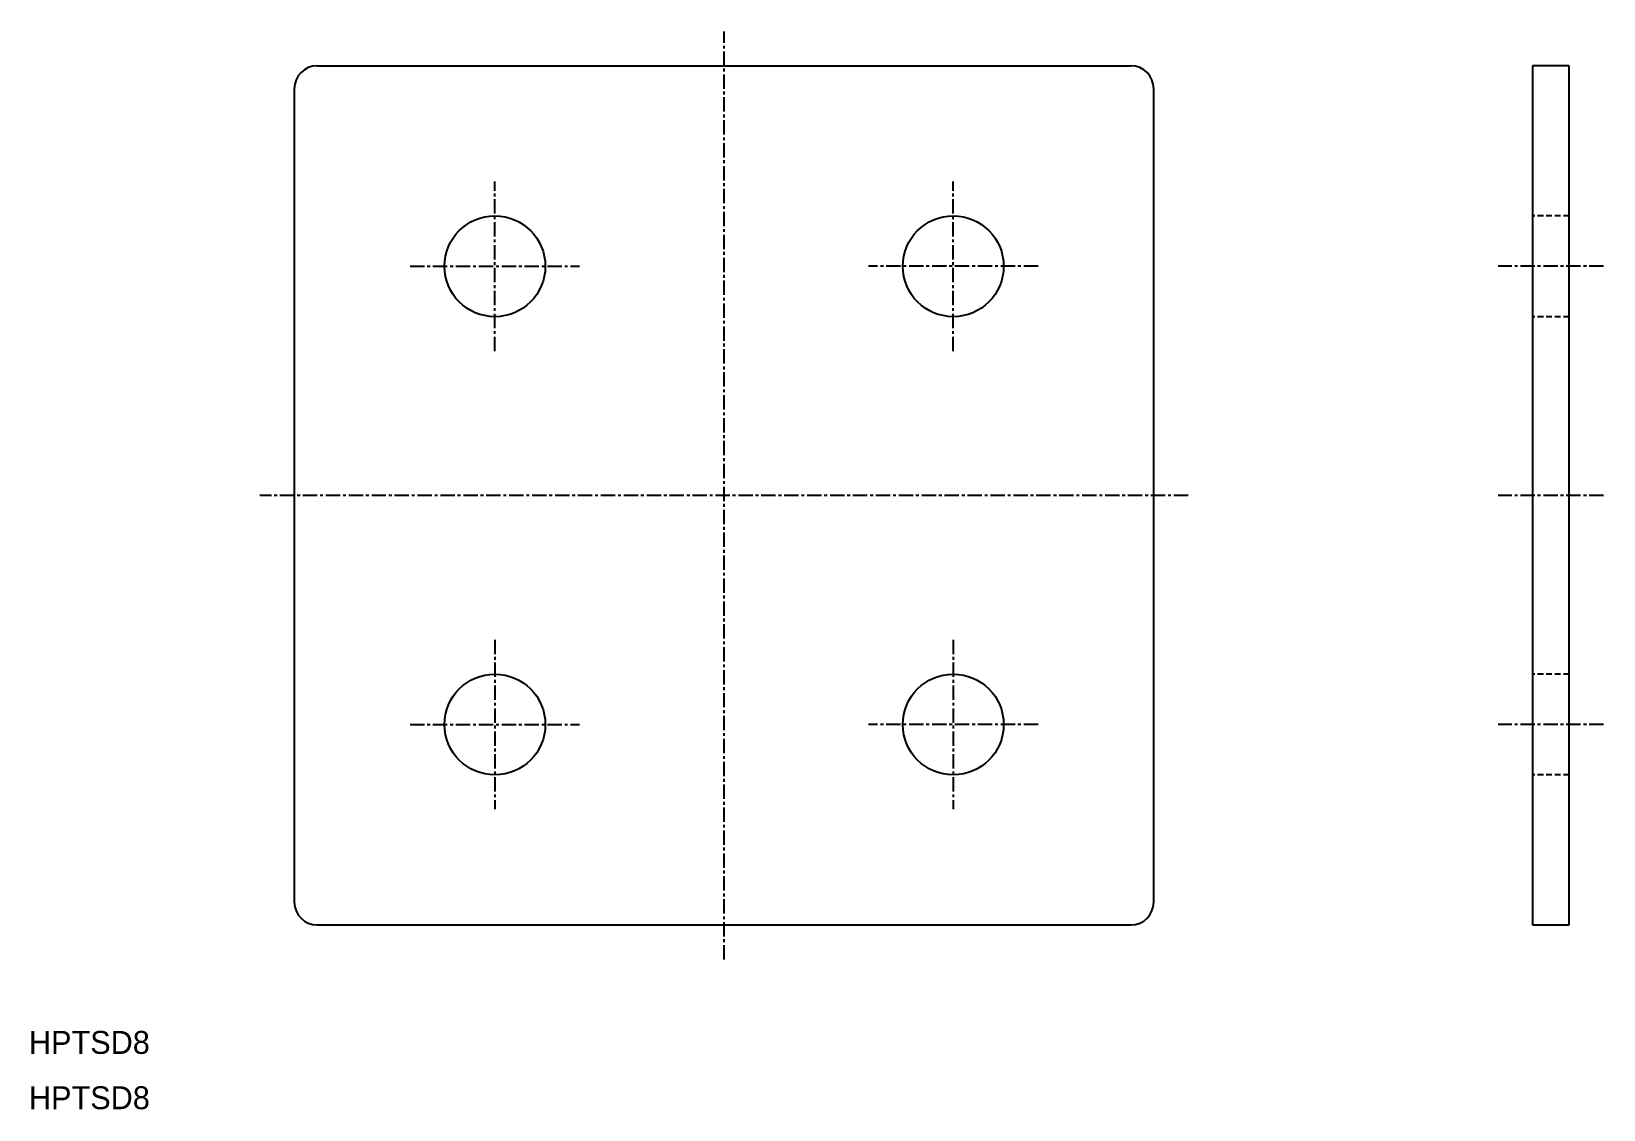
# Model space of a CAD drawing. Extents: x -20 to 117, y 5 to 99.
import ezdxf

# ---------------------------------------------------------------- set-up
doc = ezdxf.new("R2010")
doc.units = 0
doc.linetypes.add('CENTER', pattern=[2, 1.25, -0.25, 0.25, -0.25])
doc.linetypes.add('DASHED', pattern=[0.75, 0.5, -0.25])
doc.layers.get('0').update_dxf_attribs({"linetype": 'CONTINUOUS'})
doc.layers.add('CENTER', color=1, linetype='CENTER')

msp = doc.modelspace()

# ---------------------------------------------------------------- linework, layer by layer
at = {"color": 7, "linetype": 'CONTINUOUS'}
for p, q in [((5, 96.25), (76, 96.25)), ((111.05, 96.25), (111.05, 21.25)), ((114.25, 96.25), (111.05, 96.25)), ((114.25, 21.25), (114.25, 96.25)), ((3, 94.25), (3, 23.25)), ((78, 23.25), (78, 94.25)), ((5, 21.25), (76, 21.25)), ((111.05, 21.25), (114.25, 21.25))]:
    msp.add_line(p, q, dxfattribs=at)
at = {"color": 3, "linetype": 'DASHED'}
for p, q in [((114.25, 83.15), (111.05, 83.15)), ((114.25, 74.35), (111.05, 74.35)), ((114.25, 43.15), (111.05, 43.15)), ((114.25, 34.35), (111.05, 34.35))]:
    msp.add_line(p, q, dxfattribs=at)
at = {"color": 7, "linetype": 'CONTINUOUS'}
for centre in [(20.5, 78.75), (60.5, 78.75), (20.5, 38.75), (60.5, 38.75)]:
    msp.add_circle(centre, 4.4, dxfattribs=at)
for centre, start, end in [((5, 94.25), 90, 180), ((76, 94.25), 0, 90), ((5, 23.25), 180, 270), ((76, 23.25), 270, 0)]:
    msp.add_arc(centre, 2, start, end, dxfattribs=at)
at = {"layer": 'CENTER', "color": 1, "linetype": 'CENTER'}
for p, q in [((40.5, 18.25), (40.5, 99.25)), ((20.5, 71.35), (20.5, 86.15)), ((60.5, 71.35), (60.5, 86.15)), ((13.1, 78.75), (27.9, 78.75)), ((67.9, 78.75), (53.1, 78.75)), ((117.25, 78.75), (108.05, 78.75)), ((81, 58.75), (0, 58.75)), ((117.25, 58.75), (108.05, 58.75)), ((20.5, 46.15), (20.5, 31.35)), ((60.5, 46.15), (60.5, 31.35)), ((13.1, 38.75), (27.9, 38.75)), ((67.9, 38.75), (53.1, 38.75)), ((117.25, 38.75), (108.05, 38.75))]:
    msp.add_line(p, q, dxfattribs=at)

# ---------------------------------------------------------------- texts
at = {"color": 7, "linetype": 'CONTINUOUS'}
for p in [(-20.16, 10), (-20.16, 5.17)]:
    msp.add_text('HPTSD8', height=2, dxfattribs=at).set_placement(p)

doc.saveas('drawing.dxf')
